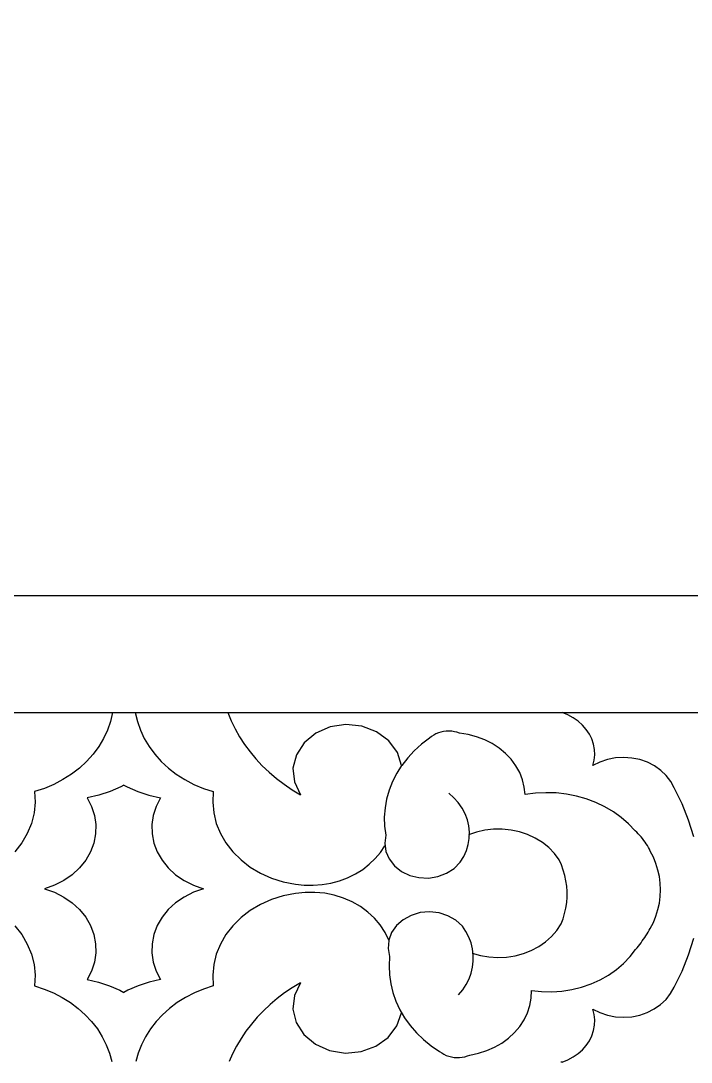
# Model space of a CAD drawing. Extents: x 1188826 to 1909461, y 608442 to 1651179.
# Drawn here: x 1664273.5 to 1664445.7, y 1032543.6 to 1032811.1 of the extents above; entities that cross this region are included whole.
import ezdxf

# ---------------------------------------------------------------- set-up
doc = ezdxf.new("R2010")
doc.units = 0
doc.header["$LTSCALE"] = 1000
doc.header["$MEASUREMENT"] = 0
doc.layers.add('窗', color=4, linetype='Continuous')
doc.layers.add('立面线', color=40, linetype='Continuous')

# ---------------------------------------------------------------- blocks, each defined once
blk = doc.blocks.new('EHYTERHT5EHTER')
at = {"layer": '窗', "ltscale": 3}
blk.add_lwpolyline([(80403.92, -228180.6), (81339.2, -228180.6), (81339.2, -229130.6), (80403.92, -229130.6)], close=True, dxfattribs=at)

msp = doc.modelspace()

# ---------------------------------------------------------------- linework, layer by layer
at = {"layer": '立面线'}
for p, q in [((1669039.81, 1032663.42), (1660727.54, 1032663.42)), ((1660758.89, 1032633.42), (1669008.6, 1032633.42)), ((1664297.06, 1032633.42), (1664296.53, 1032631.14)), ((1664302.91, 1032633.42), (1664303.44, 1032631.14)), ((1664326.69, 1032633.42), (1664327.56, 1032631.3)), ((1664414, 1032632.83), (1664412.55, 1032633.42)), ((1664415.37, 1032632.09), (1664414, 1032632.83)), ((1664296.53, 1032631.14), (1664295.75, 1032628.9)), ((1664303.44, 1032631.14), (1664304.21, 1032628.9)), ((1664327.56, 1032631.3), (1664328.57, 1032629.23)), ((1664357, 1032630.35), (1664352.93, 1032629.73)), ((1664361.1, 1032629.93), (1664357, 1032630.35)), ((1664416.63, 1032631.22), (1664415.37, 1032632.09)), ((1664417.75, 1032630.22), (1664416.63, 1032631.22)), ((1664418.72, 1032629.11), (1664417.75, 1032630.22)), ((1664295.75, 1032628.9), (1664294.75, 1032626.74)), ((1664304.21, 1032628.9), (1664305.22, 1032626.74)), ((1664328.57, 1032629.23), (1664329.71, 1032627.2)), ((1664349.25, 1032628.12), (1664346.28, 1032625.67)), ((1664352.93, 1032629.73), (1664349.25, 1032628.12)), ((1664364.88, 1032628.5), (1664361.1, 1032629.93)), ((1664368.01, 1032626.19), (1664364.88, 1032628.5)), ((1664379.54, 1032627.62), (1664378.98, 1032627.26)), ((1664380.13, 1032627.93), (1664379.54, 1032627.62)), ((1664380.76, 1032628.19), (1664380.13, 1032627.93)), ((1664381.41, 1032628.39), (1664380.76, 1032628.19)), ((1664382.09, 1032628.54), (1664381.41, 1032628.39)), ((1664382.78, 1032628.62), (1664382.09, 1032628.54)), ((1664383.47, 1032628.64), (1664382.78, 1032628.62)), ((1664384.17, 1032628.61), (1664383.47, 1032628.64)), ((1664384.85, 1032628.51), (1664384.17, 1032628.61)), ((1664385.52, 1032628.36), (1664384.85, 1032628.51)), ((1664386.17, 1032628.14), (1664385.52, 1032628.36)), ((1664388.4, 1032627.79), (1664386.17, 1032628.14)), ((1664390.57, 1032627.22), (1664388.4, 1032627.79)), ((1664419.53, 1032627.91), (1664418.72, 1032629.11)), ((1664420.16, 1032626.63), (1664419.53, 1032627.91)), ((1664293.51, 1032624.66), (1664292.06, 1032622.69)), ((1664294.75, 1032626.74), (1664293.51, 1032624.66)), ((1664305.22, 1032626.74), (1664306.46, 1032624.66)), ((1664306.46, 1032624.66), (1664307.91, 1032622.69)), ((1664329.71, 1032627.2), (1664330.98, 1032625.24)), ((1664330.98, 1032625.24), (1664332.38, 1032623.34)), ((1664346.28, 1032625.67), (1664344.28, 1032622.57)), ((1664370.22, 1032623.19), (1664368.01, 1032626.19)), ((1664376.43, 1032625.31), (1664374.56, 1032623.62)), ((1664378.47, 1032626.86), (1664376.43, 1032625.31)), ((1664378.98, 1032627.26), (1664378.47, 1032626.86)), ((1664392.64, 1032626.44), (1664390.57, 1032627.22)), ((1664394.59, 1032625.45), (1664392.64, 1032626.44)), ((1664396.39, 1032624.27), (1664394.59, 1032625.45)), ((1664420.6, 1032625.3), (1664420.16, 1032626.63)), ((1664420.85, 1032623.93), (1664420.6, 1032625.3)), ((1664292.06, 1032622.69), (1664290.4, 1032620.85)), ((1664307.91, 1032622.69), (1664309.57, 1032620.85)), ((1664332.38, 1032623.34), (1664333.9, 1032621.51)), ((1664344.28, 1032622.57), (1664343.41, 1032619.11)), ((1664371.3, 1032619.78), (1664370.22, 1032623.19)), ((1664374.56, 1032623.62), (1664372.87, 1032621.8)), ((1664398.01, 1032622.92), (1664396.39, 1032624.27)), ((1664399.44, 1032621.41), (1664398.01, 1032622.92)), ((1664420.77, 1032621.16), (1664420.91, 1032622.54)), ((1664420.91, 1032622.54), (1664420.85, 1032623.93)), ((1664290.4, 1032620.85), (1664288.55, 1032619.14)), ((1664309.57, 1032620.85), (1664311.42, 1032619.14)), ((1664333.9, 1032621.51), (1664335.54, 1032619.75)), ((1664335.54, 1032619.75), (1664337.29, 1032618.08)), ((1664371.3, 1032619.78), (1664370.06, 1032617.82)), ((1664371.36, 1032619.86), (1664371.3, 1032619.78)), ((1664372.87, 1032621.8), (1664371.36, 1032619.86)), ((1664400.65, 1032619.77), (1664399.44, 1032621.41)), ((1664401.63, 1032618.02), (1664400.65, 1032619.77)), ((1664420.43, 1032619.8), (1664420.77, 1032621.16)), ((1664422.25, 1032620.71), (1664420.43, 1032619.8)), ((1664424.21, 1032621.36), (1664422.25, 1032620.71)), ((1664426.26, 1032621.76), (1664424.21, 1032621.36)), ((1664428.36, 1032621.88), (1664426.26, 1032621.76)), ((1664430.46, 1032621.73), (1664428.36, 1032621.88)), ((1664432.5, 1032621.32), (1664430.46, 1032621.73)), ((1664434.45, 1032620.64), (1664432.5, 1032621.32)), ((1664436.26, 1032619.72), (1664434.45, 1032620.64)), ((1664437.89, 1032618.58), (1664436.26, 1032619.72)), ((1664286.53, 1032617.58), (1664284.34, 1032616.19)), ((1664288.55, 1032619.14), (1664286.53, 1032617.58)), ((1664311.42, 1032619.14), (1664313.44, 1032617.58)), ((1664313.44, 1032617.58), (1664315.62, 1032616.19)), ((1664337.29, 1032618.08), (1664339.15, 1032616.49)), ((1664343.41, 1032619.11), (1664343.76, 1032615.59)), ((1664370.06, 1032617.82), (1664368.97, 1032615.68)), ((1664402.35, 1032616.18), (1664401.63, 1032618.02)), ((1664439.29, 1032617.23), (1664437.89, 1032618.58)), ((1664440.44, 1032615.73), (1664439.29, 1032617.23)), ((1664279.58, 1032613.94), (1664277.04, 1032613.11)), ((1664282.02, 1032614.97), (1664279.58, 1032613.94)), ((1664284.34, 1032616.19), (1664282.02, 1032614.97)), ((1664299.18, 1032614.35), (1664296.43, 1032613.15)), ((1664299.98, 1032614.79), (1664299.18, 1032614.35)), ((1664299.98, 1032614.79), (1664300.79, 1032614.35)), ((1664300.79, 1032614.35), (1664303.54, 1032613.15)), ((1664315.62, 1032616.19), (1664317.95, 1032614.97)), ((1664317.95, 1032614.97), (1664320.39, 1032613.94)), ((1664320.39, 1032613.94), (1664322.93, 1032613.11)), ((1664339.15, 1032616.49), (1664341.11, 1032615)), ((1664341.11, 1032615), (1664343.16, 1032613.6)), ((1664343.76, 1032615.59), (1664345.3, 1032612.3)), ((1664368.97, 1032615.68), (1664368.1, 1032613.47)), ((1664402.82, 1032614.28), (1664402.35, 1032616.18)), ((1664403.03, 1032612.35), (1664402.82, 1032614.28)), ((1664441.32, 1032614.09), (1664440.44, 1032615.73)), ((1664443.32, 1032609.95), (1664441.27, 1032614.09)), ((1664277.04, 1032613.11), (1664277.17, 1032610.38)), ((1664293.56, 1032612.19), (1664290.58, 1032611.49)), ((1664290.58, 1032611.49), (1664291.71, 1032609.31)), ((1664296.43, 1032613.15), (1664293.56, 1032612.19)), ((1664303.54, 1032613.15), (1664306.41, 1032612.19)), ((1664306.41, 1032612.19), (1664309.38, 1032611.49)), ((1664309.38, 1032611.49), (1664308.26, 1032609.31)), ((1664322.93, 1032613.11), (1664322.79, 1032610.38)), ((1664343.16, 1032613.6), (1664345.3, 1032612.3)), ((1664368.1, 1032613.47), (1664367.46, 1032611.21)), ((1664384.73, 1032611.56), (1664383.42, 1032612.72)), ((1664385.87, 1032610.28), (1664384.73, 1032611.56)), ((1664405.66, 1032612.7), (1664403.03, 1032612.35)), ((1664408.32, 1032612.84), (1664405.66, 1032612.7)), ((1664410.98, 1032612.76), (1664408.32, 1032612.84)), ((1664413.62, 1032612.47), (1664410.98, 1032612.76)), ((1664416.21, 1032611.96), (1664413.62, 1032612.47)), ((1664418.74, 1032611.25), (1664416.21, 1032611.96)), ((1664277.17, 1032610.38), (1664276.91, 1032607.64)), ((1664291.71, 1032609.31), (1664292.45, 1032607.01)), ((1664308.26, 1032609.31), (1664307.52, 1032607.01)), ((1664322.79, 1032610.38), (1664323.06, 1032607.64)), ((1664367.05, 1032608.91), (1664366.87, 1032606.58)), ((1664367.46, 1032611.21), (1664367.05, 1032608.91)), ((1664386.83, 1032608.9), (1664385.87, 1032610.28)), ((1664387.61, 1032607.43), (1664386.83, 1032608.9)), ((1664421.18, 1032610.33), (1664418.74, 1032611.25)), ((1664423.5, 1032609.22), (1664421.18, 1032610.33)), ((1664425.7, 1032607.92), (1664423.5, 1032609.22)), ((1664445.01, 1032605.75), (1664443.32, 1032609.95)), ((1664276.91, 1032607.64), (1664276.24, 1032604.96)), ((1664292.45, 1032607.01), (1664292.79, 1032604.64)), ((1664307.52, 1032607.01), (1664307.17, 1032604.64)), ((1664323.06, 1032607.64), (1664323.72, 1032604.96)), ((1664366.87, 1032606.58), (1664366.93, 1032604.25)), ((1664388.19, 1032605.9), (1664387.61, 1032607.43)), ((1664427.73, 1032606.46), (1664425.7, 1032607.92)), ((1664429.6, 1032604.83), (1664427.73, 1032606.46)), ((1664276.24, 1032604.96), (1664275.19, 1032602.37)), ((1664292.79, 1032604.64), (1664292.73, 1032602.25)), ((1664307.17, 1032604.64), (1664307.23, 1032602.25)), ((1664323.72, 1032604.96), (1664324.78, 1032602.37)), ((1664366.93, 1032604.25), (1664367.23, 1032601.94)), ((1664388.56, 1032604.32), (1664388.19, 1032605.9)), ((1664388.72, 1032602.72), (1664388.56, 1032604.32)), ((1664394.93, 1032603.46), (1664392.71, 1032603.21)), ((1664397.17, 1032603.46), (1664394.93, 1032603.46)), ((1664399.4, 1032603.23), (1664397.17, 1032603.46)), ((1664401.57, 1032602.76), (1664399.4, 1032603.23)), ((1664431.28, 1032603.06), (1664429.6, 1032604.83)), ((1664446.33, 1032601.48), (1664445.01, 1032605.75)), ((1664275.19, 1032602.37), (1664273.77, 1032599.92)), ((1664292.73, 1032602.25), (1664292.27, 1032599.9)), ((1664307.23, 1032602.25), (1664307.7, 1032599.9)), ((1664324.78, 1032602.37), (1664326.2, 1032599.92)), ((1664367.23, 1032601.94), (1664366.97, 1032599.85)), ((1664388.4, 1032599.51), (1664388.67, 1032601.11)), ((1664390.54, 1032602.72), (1664388.45, 1032602.01)), ((1664388.67, 1032601.11), (1664388.72, 1032602.72)), ((1664392.71, 1032603.21), (1664390.54, 1032602.72)), ((1664403.66, 1032602.06), (1664401.57, 1032602.76)), ((1664405.63, 1032601.14), (1664403.66, 1032602.06)), ((1664407.45, 1032600.02), (1664405.63, 1032601.14)), ((1664431.69, 1032602.68), (1664431.28, 1032603.06)), ((1664432.09, 1032602.28), (1664431.69, 1032602.68)), ((1664432.47, 1032601.88), (1664432.09, 1032602.28)), ((1664432.84, 1032601.46), (1664432.47, 1032601.88)), ((1664433.19, 1032601.04), (1664432.84, 1032601.46)), ((1664433.52, 1032600.6), (1664433.19, 1032601.04)), ((1664433.84, 1032600.16), (1664433.52, 1032600.6)), ((1664273.77, 1032599.92), (1664271.99, 1032597.64)), ((1664292.27, 1032599.9), (1664291.42, 1032597.63)), ((1664307.7, 1032599.9), (1664308.55, 1032597.63)), ((1664326.2, 1032599.92), (1664327.97, 1032597.64)), ((1664365.87, 1032597.51), (1664367, 1032599.22)), ((1664366.97, 1032599.85), (1664367.27, 1032597.77)), ((1664387.25, 1032596.45), (1664387.93, 1032597.96)), ((1664387.93, 1032597.96), (1664388.4, 1032599.51)), ((1664409.09, 1032598.72), (1664407.45, 1032600.02)), ((1664410.53, 1032597.24), (1664409.09, 1032598.72)), ((1664434.14, 1032599.71), (1664433.84, 1032600.16)), ((1664434.42, 1032599.25), (1664434.14, 1032599.71)), ((1664434.68, 1032598.78), (1664434.42, 1032599.25)), ((1664434.93, 1032598.3), (1664434.68, 1032598.78)), ((1664435.15, 1032597.82), (1664434.93, 1032598.3)), ((1664290.19, 1032595.49), (1664288.61, 1032593.52)), ((1664291.42, 1032597.63), (1664290.19, 1032595.49)), ((1664308.55, 1032597.63), (1664309.78, 1032595.49)), ((1664309.78, 1032595.49), (1664311.36, 1032593.52)), ((1664327.97, 1032597.64), (1664330.07, 1032595.57)), ((1664330.07, 1032595.57), (1664332.45, 1032593.74)), ((1664363.01, 1032594.44), (1664364.54, 1032595.91)), ((1664364.54, 1032595.91), (1664365.87, 1032597.51)), ((1664367.27, 1032597.77), (1664368.13, 1032595.81)), ((1664368.13, 1032595.81), (1664369.5, 1032594.07)), ((1664386.38, 1032595.03), (1664387.25, 1032596.45)), ((1664411.74, 1032595.63), (1664410.53, 1032597.24)), ((1664412.33, 1032594.31), (1664411.74, 1032595.63)), ((1664435.96, 1032596.25), (1664435.15, 1032597.82)), ((1664436.62, 1032594.63), (1664435.96, 1032596.25)), ((1664288.61, 1032593.52), (1664286.71, 1032591.77)), ((1664311.36, 1032593.52), (1664313.26, 1032591.77)), ((1664332.45, 1032593.74), (1664335.08, 1032592.18)), ((1664359.45, 1032591.97), (1664361.31, 1032593.12)), ((1664361.31, 1032593.12), (1664363.01, 1032594.44)), ((1664369.5, 1032594.07), (1664371.29, 1032592.64)), ((1664371.29, 1032592.64), (1664373.42, 1032591.61)), ((1664382.87, 1032592.15), (1664384.82, 1032593.41)), ((1664384.82, 1032593.41), (1664386.38, 1032595.03)), ((1664412.83, 1032592.97), (1664412.33, 1032594.31)), ((1664413.22, 1032591.61), (1664412.83, 1032592.97)), ((1664437.14, 1032592.98), (1664436.62, 1032594.63)), ((1664437.51, 1032591.3), (1664437.14, 1032592.98)), ((1664284.54, 1032590.27), (1664282.14, 1032589.06)), ((1664286.71, 1032591.77), (1664284.54, 1032590.27)), ((1664313.26, 1032591.77), (1664315.43, 1032590.27)), ((1664315.43, 1032590.27), (1664317.83, 1032589.06)), ((1664335.08, 1032592.18), (1664337.92, 1032590.91)), ((1664337.92, 1032590.91), (1664340.92, 1032589.96)), ((1664340.92, 1032589.96), (1664344.04, 1032589.35)), ((1664353.16, 1032589.61), (1664355.35, 1032590.2)), ((1664355.35, 1032590.2), (1664357.45, 1032590.99)), ((1664357.45, 1032590.99), (1664359.45, 1032591.97)), ((1664373.42, 1032591.61), (1664375.77, 1032591.02)), ((1664375.77, 1032591.02), (1664378.22, 1032590.92)), ((1664378.22, 1032590.92), (1664380.63, 1032591.3)), ((1664380.63, 1032591.3), (1664382.87, 1032592.15)), ((1664413.52, 1032590.22), (1664413.22, 1032591.61)), ((1664413.72, 1032588.83), (1664413.52, 1032590.22)), ((1664437.73, 1032589.6), (1664437.51, 1032591.3)), ((1664282.14, 1032589.06), (1664279.56, 1032588.16)), ((1664279.56, 1032588.16), (1664282.14, 1032587.26)), ((1664282.14, 1032587.26), (1664284.54, 1032586.04)), ((1664317.83, 1032587.26), (1664315.43, 1032586.04)), ((1664317.83, 1032589.06), (1664320.41, 1032588.16)), ((1664320.41, 1032588.16), (1664317.83, 1032587.26)), ((1664344.04, 1032589.35), (1664346.32, 1032589.1)), ((1664346.54, 1032587.23), (1664344.04, 1032586.97)), ((1664346.32, 1032589.1), (1664348.62, 1032589.06)), ((1664349.06, 1032587.24), (1664346.54, 1032587.23)), ((1664348.62, 1032589.06), (1664350.9, 1032589.23)), ((1664351.57, 1032587), (1664349.06, 1032587.24)), ((1664350.9, 1032589.23), (1664353.16, 1032589.61)), ((1664413.81, 1032587.42), (1664413.72, 1032588.83)), ((1664413.81, 1032586.02), (1664413.81, 1032587.42)), ((1664437.81, 1032587.89), (1664437.73, 1032589.6)), ((1664437.73, 1032586.18), (1664437.81, 1032587.89)), ((1664284.54, 1032586.04), (1664286.71, 1032584.55)), ((1664286.71, 1032584.55), (1664288.61, 1032582.8)), ((1664313.26, 1032584.55), (1664311.36, 1032582.8)), ((1664315.43, 1032586.04), (1664313.26, 1032584.55)), ((1664337.92, 1032585.4), (1664335.08, 1032584.14)), ((1664340.92, 1032586.35), (1664337.92, 1032585.4)), ((1664344.04, 1032586.97), (1664340.92, 1032586.35)), ((1664354.02, 1032586.5), (1664351.57, 1032587)), ((1664356.38, 1032585.76), (1664354.02, 1032586.5)), ((1664358.63, 1032584.78), (1664356.38, 1032585.76)), ((1664360.73, 1032583.58), (1664358.63, 1032584.78)), ((1664413.49, 1032583.22), (1664413.7, 1032584.61)), ((1664413.7, 1032584.61), (1664413.81, 1032586.02)), ((1664437.51, 1032584.48), (1664437.73, 1032586.18)), ((1664288.61, 1032582.8), (1664290.19, 1032580.83)), ((1664311.36, 1032582.8), (1664309.78, 1032580.83)), ((1664332.45, 1032582.58), (1664330.07, 1032580.75)), ((1664335.08, 1032584.14), (1664332.45, 1032582.58)), ((1664362.65, 1032582.18), (1664360.73, 1032583.58)), ((1664364.36, 1032580.6), (1664362.65, 1032582.18)), ((1664376.06, 1032582.03), (1664373.75, 1032581.34)), ((1664378.5, 1032582.25), (1664376.06, 1032582.03)), ((1664380.93, 1032581.98), (1664378.5, 1032582.25)), ((1664383.22, 1032581.25), (1664380.93, 1032581.98)), ((1664412.78, 1032580.47), (1664413.18, 1032581.83)), ((1664413.18, 1032581.83), (1664413.49, 1032583.22)), ((1664436.62, 1032581.14), (1664437.14, 1032582.8)), ((1664437.14, 1032582.8), (1664437.51, 1032584.48)), ((1664290.19, 1032580.83), (1664291.42, 1032578.69)), ((1664309.78, 1032580.83), (1664308.55, 1032578.69)), ((1664330.07, 1032580.75), (1664327.97, 1032578.68)), ((1664365.84, 1032578.86), (1664364.36, 1032580.6)), ((1664371.69, 1032580.21), (1664369.99, 1032578.7)), ((1664373.75, 1032581.34), (1664371.69, 1032580.21)), ((1664385.25, 1032580.07), (1664383.22, 1032581.25)), ((1664386.91, 1032578.53), (1664385.25, 1032580.07)), ((1664412.27, 1032579.13), (1664412.78, 1032580.47)), ((1664435.15, 1032577.96), (1664435.96, 1032579.53)), ((1664435.96, 1032579.53), (1664436.62, 1032581.14)), ((1664271.99, 1032578.68), (1664273.77, 1032576.4)), ((1664291.42, 1032578.69), (1664292.27, 1032576.42)), ((1664308.55, 1032578.69), (1664307.7, 1032576.42)), ((1664327.97, 1032578.68), (1664326.2, 1032576.4)), ((1664367.07, 1032576.97), (1664365.84, 1032578.86)), ((1664368.03, 1032574.98), (1664367.07, 1032576.97)), ((1664368.74, 1032576.89), (1664368.03, 1032574.98)), ((1664369.99, 1032578.7), (1664368.74, 1032576.89)), ((1664387.82, 1032577.17), (1664386.91, 1032578.53)), ((1664388.56, 1032575.74), (1664387.82, 1032577.17)), ((1664409.83, 1032575.92), (1664411.17, 1032577.46)), ((1664411.17, 1032577.46), (1664412.27, 1032579.13)), ((1664434.05, 1032576.1), (1664434.34, 1032576.56)), ((1664434.34, 1032576.56), (1664434.62, 1032577.02)), ((1664434.62, 1032577.02), (1664434.89, 1032577.49)), ((1664434.89, 1032577.49), (1664435.15, 1032577.96)), ((1664273.77, 1032576.4), (1664275.19, 1032573.94)), ((1664275.19, 1032573.94), (1664276.24, 1032571.35)), ((1664292.27, 1032576.42), (1664292.73, 1032574.06)), ((1664292.73, 1032574.06), (1664292.79, 1032571.68)), ((1664307.23, 1032574.06), (1664307.17, 1032571.68)), ((1664307.7, 1032576.42), (1664307.23, 1032574.06)), ((1664324.78, 1032573.94), (1664323.72, 1032571.35)), ((1664326.2, 1032576.4), (1664324.78, 1032573.94)), ((1664368.01, 1032574.89), (1664367.84, 1032572.8)), ((1664368.03, 1032574.98), (1664368.01, 1032574.89)), ((1664389.13, 1032574.25), (1664388.56, 1032575.74)), ((1664389.51, 1032572.72), (1664389.13, 1032574.25)), ((1664406.53, 1032573.33), (1664408.27, 1032574.54)), ((1664408.27, 1032574.54), (1664409.83, 1032575.92)), ((1664432.12, 1032573.44), (1664432.47, 1032573.87)), ((1664432.47, 1032573.87), (1664432.8, 1032574.31)), ((1664432.8, 1032574.31), (1664433.12, 1032574.75)), ((1664433.12, 1032574.75), (1664433.44, 1032575.2)), ((1664433.44, 1032575.2), (1664433.75, 1032575.65)), ((1664433.75, 1032575.65), (1664434.05, 1032576.1)), ((1664445.01, 1032571.21), (1664446.33, 1032575.48)), ((1664276.24, 1032571.35), (1664276.91, 1032568.67)), ((1664292.79, 1032571.68), (1664292.45, 1032569.31)), ((1664307.17, 1032571.68), (1664307.52, 1032569.31)), ((1664323.72, 1032571.35), (1664323.06, 1032568.67)), ((1664367.84, 1032572.8), (1664368.23, 1032570.73)), ((1664389.43, 1032571.66), (1664391.55, 1032571.05)), ((1664389.71, 1032571.16), (1664389.51, 1032572.72)), ((1664389.72, 1032569.6), (1664389.71, 1032571.16)), ((1664400.44, 1032570.96), (1664402.58, 1032571.53)), ((1664402.58, 1032571.53), (1664404.62, 1032572.33)), ((1664404.62, 1032572.33), (1664406.53, 1032573.33)), ((1664429.97, 1032570.73), (1664431.41, 1032572.59)), ((1664431.41, 1032572.59), (1664431.77, 1032573.01)), ((1664431.77, 1032573.01), (1664432.12, 1032573.44)), ((1664443.32, 1032567), (1664445.01, 1032571.21)), ((1664276.91, 1032568.67), (1664277.17, 1032565.94)), ((1664292.45, 1032569.31), (1664291.71, 1032567.01)), ((1664307.52, 1032569.31), (1664308.26, 1032567.01)), ((1664323.06, 1032568.67), (1664322.79, 1032565.94)), ((1664368.23, 1032570.73), (1664368.09, 1032568.41)), ((1664389.54, 1032568.04), (1664389.72, 1032569.6)), ((1664391.55, 1032571.05), (1664393.75, 1032570.67)), ((1664393.75, 1032570.67), (1664395.99, 1032570.52)), ((1664395.99, 1032570.52), (1664398.23, 1032570.62)), ((1664398.23, 1032570.62), (1664400.44, 1032570.96)), ((1664426.47, 1032567.42), (1664428.31, 1032569)), ((1664428.31, 1032569), (1664429.97, 1032570.73)), ((1664277.17, 1032565.94), (1664277.04, 1032563.2)), ((1664291.71, 1032567.01), (1664290.58, 1032564.82)), ((1664308.26, 1032567.01), (1664309.38, 1032564.82)), ((1664322.79, 1032565.94), (1664322.93, 1032563.2)), ((1664368.09, 1032568.41), (1664368.18, 1032566.08)), ((1664368.18, 1032566.08), (1664368.5, 1032563.77)), ((1664388.62, 1032565.01), (1664389.17, 1032566.5)), ((1664389.17, 1032566.5), (1664389.54, 1032568.04)), ((1664422.26, 1032564.78), (1664424.44, 1032566.01)), ((1664424.44, 1032566.01), (1664426.47, 1032567.42)), ((1664441.27, 1032562.87), (1664443.32, 1032567)), ((1664277.04, 1032563.2), (1664279.5, 1032562.4)), ((1664290.58, 1032564.82), (1664293.48, 1032564.15)), ((1664293.48, 1032564.15), (1664296.28, 1032563.23)), ((1664296.28, 1032563.23), (1664298.95, 1032562.08)), ((1664303.69, 1032563.23), (1664301.01, 1032562.08)), ((1664306.49, 1032564.15), (1664303.69, 1032563.23)), ((1664309.38, 1032564.82), (1664306.49, 1032564.15)), ((1664322.93, 1032563.2), (1664320.47, 1032562.4)), ((1664345.3, 1032564.01), (1664343.23, 1032562.76)), ((1664345.3, 1032564.01), (1664343.77, 1032560.75)), ((1664368.5, 1032563.77), (1664369.06, 1032561.49)), ((1664387, 1032562.2), (1664387.9, 1032563.57)), ((1664387.9, 1032563.57), (1664388.62, 1032565.01)), ((1664417.53, 1032562.91), (1664419.95, 1032563.75)), ((1664419.95, 1032563.75), (1664422.26, 1032564.78)), ((1664279.5, 1032562.4), (1664281.87, 1032561.41)), ((1664281.87, 1032561.41), (1664284.13, 1032560.25)), ((1664298.95, 1032562.08), (1664299.98, 1032561.52)), ((1664301.01, 1032562.08), (1664299.98, 1032561.52)), ((1664318.1, 1032561.41), (1664315.84, 1032560.25)), ((1664320.47, 1032562.4), (1664318.1, 1032561.41)), ((1664341.24, 1032561.42), (1664339.34, 1032559.98)), ((1664343.23, 1032562.76), (1664341.24, 1032561.42)), ((1664343.77, 1032560.75), (1664343.41, 1032557.24)), ((1664369.06, 1032561.49), (1664369.85, 1032559.26)), ((1664385.95, 1032560.92), (1664387, 1032562.2)), ((1664404.57, 1032560.09), (1664404.65, 1032562.02)), ((1664404.65, 1032562.02), (1664407.24, 1032561.76)), ((1664407.24, 1032561.76), (1664409.85, 1032561.71)), ((1664409.85, 1032561.71), (1664412.45, 1032561.89)), ((1664412.45, 1032561.89), (1664415.02, 1032562.29)), ((1664415.02, 1032562.29), (1664417.53, 1032562.91)), ((1664439.23, 1032559.75), (1664440.39, 1032561.24)), ((1664440.39, 1032561.24), (1664441.27, 1032562.87)), ((1664284.13, 1032560.25), (1664286.26, 1032558.92)), ((1664286.26, 1032558.92), (1664288.24, 1032557.44)), ((1664313.71, 1032558.92), (1664311.72, 1032557.44)), ((1664315.84, 1032560.25), (1664313.71, 1032558.92)), ((1664337.53, 1032558.46), (1664335.82, 1032556.85)), ((1664339.34, 1032559.98), (1664337.53, 1032558.46)), ((1664369.85, 1032559.26), (1664370.86, 1032557.09)), ((1664403.61, 1032556.3), (1664404.22, 1032558.17)), ((1664404.22, 1032558.17), (1664404.57, 1032560.09)), ((1664436.2, 1032557.29), (1664437.82, 1032558.42)), ((1664437.82, 1032558.42), (1664439.23, 1032559.75)), ((1664288.24, 1032557.44), (1664290.06, 1032555.8)), ((1664290.06, 1032555.8), (1664291.71, 1032554.04)), ((1664309.9, 1032555.8), (1664308.26, 1032554.04)), ((1664311.72, 1032557.44), (1664309.9, 1032555.8)), ((1664334.22, 1032555.17), (1664332.73, 1032553.42)), ((1664335.82, 1032556.85), (1664334.22, 1032555.17)), ((1664343.41, 1032557.24), (1664344.26, 1032553.79)), ((1664370.12, 1032552.95), (1664371.27, 1032556.33)), ((1664370.86, 1032557.09), (1664372.08, 1032555.01)), ((1664402.75, 1032554.5), (1664403.61, 1032556.3)), ((1664420.77, 1032555.89), (1664420.43, 1032557.25)), ((1664420.43, 1032557.25), (1664422.24, 1032556.35)), ((1664420.91, 1032554.51), (1664420.77, 1032555.89)), ((1664422.24, 1032556.35), (1664424.19, 1032555.69)), ((1664424.19, 1032555.69), (1664426.23, 1032555.3)), ((1664426.23, 1032555.3), (1664428.32, 1032555.17)), ((1664428.32, 1032555.17), (1664430.41, 1032555.31)), ((1664430.41, 1032555.31), (1664432.45, 1032555.72)), ((1664432.45, 1032555.72), (1664434.39, 1032556.38)), ((1664434.39, 1032556.38), (1664436.2, 1032557.29)), ((1664291.71, 1032554.04), (1664293.17, 1032552.16)), ((1664308.26, 1032554.04), (1664306.8, 1032552.16)), ((1664332.73, 1032553.42), (1664331.34, 1032551.6)), ((1664344.26, 1032553.79), (1664346.23, 1032550.71)), ((1664367.88, 1032550), (1664370.12, 1032552.95)), ((1664372.08, 1032555.01), (1664373.51, 1032553.03)), ((1664373.51, 1032553.03), (1664375.14, 1032551.16)), ((1664400.32, 1032551.24), (1664401.65, 1032552.81)), ((1664401.65, 1032552.81), (1664402.75, 1032554.5)), ((1664420.6, 1032551.75), (1664420.85, 1032553.12)), ((1664420.85, 1032553.12), (1664420.91, 1032554.51)), ((1664293.17, 1032552.16), (1664294.42, 1032550.17)), ((1664294.42, 1032550.17), (1664295.46, 1032548.1)), ((1664305.55, 1032550.17), (1664304.5, 1032548.1)), ((1664306.8, 1032552.16), (1664305.55, 1032550.17)), ((1664331.34, 1032551.6), (1664330.08, 1032549.72)), ((1664346.23, 1032550.71), (1664349.17, 1032548.24)), ((1664364.73, 1032547.74), (1664367.88, 1032550)), ((1664375.14, 1032551.16), (1664376.95, 1032549.42)), ((1664397.07, 1032548.55), (1664398.79, 1032549.81)), ((1664398.79, 1032549.81), (1664400.32, 1032551.24)), ((1664419.53, 1032549.14), (1664420.16, 1032550.42)), ((1664420.16, 1032550.42), (1664420.6, 1032551.75)), ((1664295.46, 1032548.1), (1664296.29, 1032545.96)), ((1664304.5, 1032548.1), (1664303.68, 1032545.96)), ((1664328.94, 1032547.78), (1664327.92, 1032545.79)), ((1664330.08, 1032549.72), (1664328.94, 1032547.78)), ((1664349.17, 1032548.24), (1664352.82, 1032546.62)), ((1664360.95, 1032546.35), (1664364.73, 1032547.74)), ((1664376.95, 1032549.42), (1664378.93, 1032547.83)), ((1664378.93, 1032547.83), (1664381.06, 1032546.38)), ((1664393.16, 1032546.59), (1664395.18, 1032547.47)), ((1664395.18, 1032547.47), (1664397.07, 1032548.55)), ((1664417.75, 1032546.83), (1664418.72, 1032547.94)), ((1664418.72, 1032547.94), (1664419.53, 1032549.14)), ((1664296.29, 1032545.96), (1664296.89, 1032543.76)), ((1664303.68, 1032545.96), (1664303.08, 1032543.76)), ((1664327.92, 1032545.79), (1664327.03, 1032543.76)), ((1664352.82, 1032546.62), (1664356.86, 1032545.97)), ((1664356.86, 1032545.97), (1664360.95, 1032546.35)), ((1664381.06, 1032546.38), (1664381.6, 1032546)), ((1664381.6, 1032546), (1664382.17, 1032545.66)), ((1664382.17, 1032545.66), (1664382.79, 1032545.38)), ((1664382.79, 1032545.38), (1664383.43, 1032545.16)), ((1664383.43, 1032545.16), (1664384.1, 1032544.99)), ((1664384.1, 1032544.99), (1664384.78, 1032544.87)), ((1664384.78, 1032544.87), (1664385.47, 1032544.82)), ((1664385.47, 1032544.82), (1664386.17, 1032544.83)), ((1664386.17, 1032544.83), (1664386.86, 1032544.9)), ((1664386.86, 1032544.9), (1664387.54, 1032545.03)), ((1664387.54, 1032545.03), (1664388.2, 1032545.22)), ((1664388.2, 1032545.22), (1664388.84, 1032545.46)), ((1664388.84, 1032545.46), (1664391.04, 1032545.91)), ((1664391.04, 1032545.91), (1664393.16, 1032546.59)), ((1664414, 1032544.22), (1664415.37, 1032544.96)), ((1664415.37, 1032544.96), (1664416.63, 1032545.83)), ((1664416.63, 1032545.83), (1664417.75, 1032546.83)), ((1664412.54, 1032543.63), (1664412.19, 1032543.63)), ((1664412.54, 1032543.63), (1664414, 1032544.22))]:
    msp.add_line(p, q, dxfattribs=at)

# ---------------------------------------------------------------- block references
at = {"layer": '窗'}
msp.add_blockref('EHYTERHT5EHTER', (1583484.46, 1261794.02), dxfattribs=at)

doc.saveas('drawing.dxf')
